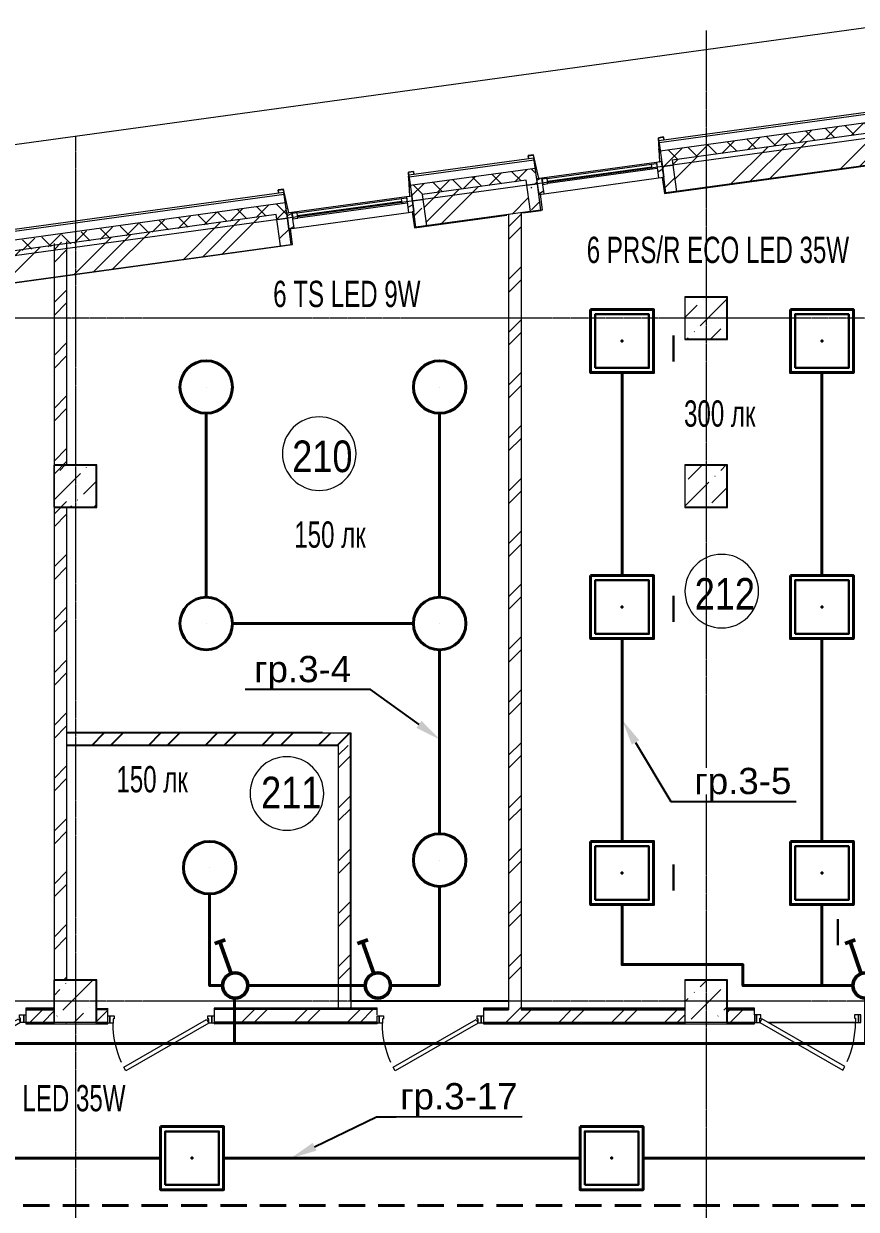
# Model space of a CAD drawing. Header units: metres. Extents: x 19799 to 227756, y -64119 to 286334.
# Drawn here: x 59572 to 67490, y -49264 to -37986 of the extents above; entities that cross this region are included whole.
import ezdxf
from ezdxf import colors
from ezdxf.entities.mleader import LeaderData, LeaderLine
from ezdxf.math import Vec2, Vec3

# ---------------------------------------------------------------- set-up
doc = ezdxf.new("R2010")
doc.units = ezdxf.units.M
for name, pattern in [('ADSK_Линия сетки', [21, 12, -3, 3, -3]), ('DASHED', [0.75, 0.5, -0.25]), ('HIDDEN2', [0.1875, 0.125, -0.0625])]:
    doc.linetypes.add(name, pattern=pattern)
for name, color, linetype, lineweight in [('A-AREA-IDEN', 7, 'Continuous', 9), ('A-DETL-MBND', 7, 'Continuous', 5), ('A-DOOR', 7, 'Continuous', 5), ('A-DOOR-FRAM', 7, 'Continuous', 13), ('A-FLOR', 7, 'Continuous', 5), ('A-GLAZ', 7, 'Continuous', 5), ('A-GLAZ-CWMG', 7, 'Continuous', 5), ('A-WALL', 7, 'Continuous', 5), ('A-WALL-PATT', 7, 'Continuous', 18), ('I-WALL', 7, 'Continuous', 5), ('nadpisi', 84, 'Continuous', 13), ('S-COLS', 7, 'Continuous', 5), ('S-GRID', 7, 'Continuous', 9), ('ав осв', 1, 'HIDDEN2', 40), ('раб осв', 7, 'Continuous', 40), ('ЭЛ', 250, 'Continuous', 50), ('ЭЛ.освещ.', 150, 'Continuous', 50), ('ЭЛ.сети', 5, 'Continuous', 100)]:
    doc.layers.add(name, color=color, linetype=linetype, lineweight=lineweight)
doc.styles.add('Arial', font='ARIALN.TTF', dxfattribs={"width": 0.8, "height": 2.5})
doc.styles.add('GOST Common_I_1', font='ARIALN.TTF', dxfattribs={"height": 300})
doc.styles.add('ISOPEUR', font='ARIALN.TTF')
pattern_1 = [(45, (0, 0), (84.19025, 308.69666), [396.875, -79.375, 3.353, -76.022])]
pattern_2 = [(45, (0, 0), (-251.4472, 251.4472), []), (45, (0, 381), (-251.4472, 251.4472), [])]
pattern_3 = [(0, (0, 0), (812.8, 203.2), [33.528, -576.072, 33.528, -576.072, -3251.2]), (0, (0, 0), (812.8, 203.2), [-1219.2, 33.528, -1185.672, 33.528, -576.072, -1422.4]), (0, (0, 0), (812.8, 203.2), [-3048, 33.528, -372.872, 33.528, -982.472]), (120, (304.8, 101.6), (-582.37636, 602.30545), [33.528, -576.072, 33.528, -576.072, -3251.2]), (120, (304.8, 101.6), (-582.37636, 602.30545), [-1219.2, 33.528, -1185.672, 33.528, -576.072, -1422.4]), (120, (304.8, 101.6), (-582.37636, 602.30545), [-3048, 33.528, -372.872, 33.528, -982.472]), (240, (406.4, 508), (-230.42364, -805.50545), [33.528, -576.072, 33.528, -576.072, -3251.2]), (240, (406.4, 508), (-230.42364, -805.50545), [-1219.2, 33.528, -1185.672, 33.528, -576.072, -1422.4]), (240, (406.4, 508), (-230.42364, -805.50545), [-3048, 33.528, -372.872, 33.528, -982.472])]
pattern_4 = [(45, (0, 0), (-106.06602, 106.06602), []), (135, (0, 0), (-106.06602, -106.06602), [])]
pattern_5 = [(45, (0, 0), (38.89087, 251.0229), [300, -50, 10, -50])]

# ---------------------------------------------------------------- blocks, each defined once
blk = doc.blocks.new('КДП АПК - КР_rvt-1-2 этаж')
at = {"layer": 'S-COLS', "lineweight": 5}
h = blk.add_hatch(dxfattribs=at)
h.set_pattern_fill('FP_137', color=256, style=0, pattern_type=2)
h.set_pattern_definition(pattern_1)
h.paths.add_polyline_path([(66018, -40346), (66263, -40346), (66263, -39946), (65863, -39946), (65863, -40346)], flags=0)
h = blk.add_hatch(dxfattribs=at)
h.set_pattern_fill('FP_137', color=256, style=0, pattern_type=2)
h.set_pattern_definition(pattern_1)
h.paths.add_polyline_path([(59863, -41946), (60263, -41946), (60263, -41546), (59863, -41546)], flags=0)
h = blk.add_hatch(dxfattribs=at)
h.set_pattern_fill('FP_137', color=256, style=0, pattern_type=2)
h.set_pattern_definition(pattern_1)
h.paths.add_polyline_path([(66018, -41946), (66263, -41946), (66263, -41546), (65863, -41546), (65863, -41946)], flags=0)
h = blk.add_hatch(dxfattribs=at)
h.set_pattern_fill('FP_137', color=256, style=0, pattern_type=2)
h.set_pattern_definition(pattern_1)
h.paths.add_polyline_path([(59863, -46846), (60263, -46846), (60263, -46446), (59863, -46446)], flags=0)
h = blk.add_hatch(dxfattribs=at)
h.set_pattern_fill('FP_137', color=256, style=0, pattern_type=2)
h.set_pattern_definition(pattern_1)
h.paths.add_polyline_path([(66018, -46846), (66263, -46846), (66263, -46446), (65863, -46446), (65863, -46846)], flags=0)
at = {"layer": 'A-FLOR', "lineweight": 5}
blk.add_line((67912, -38396), (56645, -39946), dxfattribs=at)
at = {"layer": 'S-COLS', "lineweight": 5}
for p, q in [((66263, -39946), (65863, -39946)), ((65863, -39946), (65863, -40346)), ((66263, -40346), (66263, -39946)), ((65863, -40346), (66263, -40346)), ((60263, -41546), (59863, -41546)), ((59863, -41546), (59863, -41946)), ((60263, -41946), (60263, -41546)), ((66263, -41546), (65863, -41546)), ((65863, -41546), (65863, -41946)), ((66263, -41946), (66263, -41546)), ((59863, -41946), (60263, -41946)), ((65863, -41946), (66263, -41946)), ((60263, -46446), (59863, -46446)), ((59863, -46446), (59863, -46846)), ((60263, -46846), (60263, -46446)), ((66263, -46446), (65863, -46446)), ((65863, -46446), (65863, -46846)), ((66263, -46846), (66263, -46446)), ((59863, -46846), (60263, -46846)), ((65863, -46846), (66263, -46846))]:
    blk.add_line(p, q, dxfattribs=at)
blk = doc.blocks.new('AC_Дверь_Однопольная_ДеревяннаяВнутренняя_ГОСТ6629-88 - ДГ 21-10Л-1292866-2 этаж')
at = {"layer": 'A-DOOR', "lineweight": 13}
for p, q in [((-333, 515), (-353, 480)), ((-353, 480), (435, 25)), ((455, 60), (-333, 515)), ((435, 25), (455, 60))]:
    blk.add_line(p, q, dxfattribs=at)
at = {"layer": 'A-DOOR', "lineweight": 18}
for p, q in [((-485, 60), (-505, 60)), ((-505, 60), (-505, -10)), ((-485, -10), (-485, 60)), ((505, 60), (485, 60)), ((485, 60), (485, -10)), ((505, -10), (505, 60)), ((-505, -10), (-485, -10)), ((485, -10), (505, -10))]:
    blk.add_line(p, q, dxfattribs=at)
at = {"layer": 'A-DOOR'}
blk.add_arc((455, 60), 910, 155.7365, 180, dxfattribs=at)
at = {"layer": 'A-DOOR-FRAM'}
for p, q in [((-455, 60), (-485, 60)), ((-485, 60), (-485, -10)), ((-455, 20), (-455, 60)), ((-445, 20), (-455, 20)), ((-445, -10), (-445, 20)), ((455, 20), (445, 20)), ((445, 20), (445, -10)), ((485, 60), (455, 60)), ((455, 60), (455, 20)), ((485, -10), (485, 60)), ((-485, -10), (-445, -10)), ((445, -10), (485, -10))]:
    blk.add_line(p, q, dxfattribs=at)
blk = doc.blocks.new('Прямоугольный импост - 50 x 150мм-V125-2 этаж')
at = {"layer": 'A-GLAZ-CWMG'}
h = blk.add_hatch(dxfattribs=at)
h.set_pattern_fill('FP_144', color=256, style=0, pattern_type=2)
h.set_pattern_definition([(202.167, (56070.82, -47906.98), (45.2769, -111.13057), [])])
h.paths.add_polyline_path([(0, 120), (-50, 120), (-50, -30), (0, -30)], flags=0)
at = {"layer": 'A-GLAZ-CWMG', "lineweight": 18}
for p, q in [((0, 120), (-50, 120)), ((-50, 120), (-50, -30)), ((0, -30), (0, 120)), ((-50, -30), (0, -30))]:
    blk.add_line(p, q, dxfattribs=at)
blk = doc.blocks.new('M_Тент витража777 - M_Тент витража одинарное справо-2670386-2 этаж')
at = {"layer": 'A-GLAZ', "lineweight": 13}
for p, q in [((-500, 20), (-550, 20)), ((-550, 20), (-550, -30)), ((-550, -30), (-550, 20)), ((-500, -30), (-500, 20)), ((500, -30), (500, 20)), ((500, 20), (550, 20)), ((550, 20), (550, -30)), ((550, 20), (550, -30)), ((-550, -30), (-500, -30)), ((-500, -4.6), (500, -4.6)), ((550, -30), (500, -30))]:
    blk.add_line(p, q, dxfattribs=at)
at = {"layer": 'A-GLAZ'}
for p, q in [((-500, 20), (500, 20)), ((500, -30), (-500, -30))]:
    blk.add_line(p, q, dxfattribs=at)
blk = doc.blocks.new('Прямоугольный импост - 50 x 150мм-V126-2 этаж')
at = {"layer": 'A-GLAZ-CWMG'}
h = blk.add_hatch(dxfattribs=at)
h.set_pattern_fill('FP_145', color=256, style=0, pattern_type=2)
h.set_pattern_definition([(337.833, (-57270.82, -47906.98), (45.2769, 111.13057), [])])
h.paths.add_polyline_path([(-50, 120), (0, 120), (0, -30), (-50, -30)], flags=0)
at = {"layer": 'A-GLAZ-CWMG', "lineweight": 18}
for p, q in [((-50, -30), (-50, 120)), ((-50, 120), (0, 120)), ((0, 120), (0, -30)), ((0, -30), (-50, -30))]:
    blk.add_line(p, q, dxfattribs=at)
blk = doc.blocks.new('Прямоугольный импост - 50 x 150мм-2670379-2 этаж')
at = {"layer": 'A-DETL-MBND'}
for p, q in [((63212, -39632), (62122, -39782)), ((62143, -39930), (63232, -39780))]:
    blk.add_line(p, q, dxfattribs=at)
blk = doc.blocks.new('Прямоугольный импост - 50 x 150мм-V127-2 этаж')
at = {"layer": 'A-GLAZ-CWMG'}
h = blk.add_hatch(dxfattribs=at)
h.set_pattern_fill('FP_146', color=256, style=0, pattern_type=2)
h.set_pattern_definition([(202.167, (58470.82, -47906.98), (45.2769, -111.13057), [])])
h.paths.add_polyline_path([(0, 120), (-50, 120), (-50, -30), (0, -30)], flags=0)
at = {"layer": 'A-GLAZ-CWMG', "lineweight": 18}
for p, q in [((0, 120), (-50, 120)), ((-50, 120), (-50, -30)), ((0, -30), (0, 120)), ((-50, -30), (0, -30))]:
    blk.add_line(p, q, dxfattribs=at)
blk = doc.blocks.new('Прямоугольный импост - 50 x 150мм-V128-2 этаж')
at = {"layer": 'A-GLAZ-CWMG'}
h = blk.add_hatch(dxfattribs=at)
h.set_pattern_fill('FP_147', color=256, style=0, pattern_type=2)
h.set_pattern_definition([(337.833, (-59670.82, -47906.98), (45.2769, 111.13057), [])])
h.paths.add_polyline_path([(-50, 120), (0, 120), (0, -30), (-50, -30), (-50, 3)], flags=0)
at = {"layer": 'A-GLAZ-CWMG', "lineweight": 18}
for p, q in [((-50, -30), (-50, 120)), ((-50, 120), (0, 120)), ((0, 120), (0, -30)), ((0, -30), (-50, -30))]:
    blk.add_line(p, q, dxfattribs=at)
blk = doc.blocks.new('AC_Дверь_Однопольная_ДеревяннаяВнутренняя_ГОСТ6629-88 - ДГ 21-10-1263266-2 этаж')
at = {"layer": 'A-DOOR', "lineweight": 13}
for p, q in [((-455, 60), (333, 515)), ((353, 480), (-435, 25)), ((333, 515), (353, 480)), ((-435, 25), (-455, 60))]:
    blk.add_line(p, q, dxfattribs=at)
at = {"layer": 'A-DOOR', "lineweight": 18}
for p, q in [((-505, 60), (-485, 60)), ((-505, -10), (-505, 60)), ((-485, 60), (-485, -10)), ((485, 60), (505, 60)), ((485, -10), (485, 60)), ((505, 60), (505, -10)), ((-485, -10), (-505, -10)), ((505, -10), (485, -10))]:
    blk.add_line(p, q, dxfattribs=at)
at = {"layer": 'A-DOOR'}
blk.add_arc((-455, 60), 910, 0, 24.2635, dxfattribs=at)
at = {"layer": 'A-DOOR-FRAM'}
for p, q in [((-485, 60), (-455, 60)), ((-485, -10), (-485, 60)), ((-455, 60), (-455, 20)), ((-455, 20), (-445, 20)), ((-445, 20), (-445, -10)), ((445, 20), (455, 20)), ((445, -10), (445, 20)), ((455, 60), (485, 60)), ((455, 20), (455, 60)), ((485, 60), (485, -10)), ((-445, -10), (-485, -10)), ((485, -10), (445, -10))]:
    blk.add_line(p, q, dxfattribs=at)
blk = doc.blocks.new('выкл. 2 клав. скрыт.')
at = {"layer": 'ЭЛ.освещ.', "color": 0, "ltscale": 100}
for p, q in [((2902039, 2044042), (2902344, 2044148)), ((2902361, 2044099), (2902327, 2044197)), ((2902039, 2043963), (2902344, 2043857)), ((2902361, 2043907), (2902327, 2043809))]:
    blk.add_line(p, q, dxfattribs=at)
blk.add_circle((2901926, 2044002), 120, dxfattribs=at)
blk = doc.blocks.new('ARS.R UNI LED')
at = {"color": 5, "lineweight": 30, "ltscale": 100}
blk.add_lwpolyline([(2913223, 2072749), (2913733, 2072749), (2913733, 2073259), (2913223, 2073259)], close=True, dxfattribs=at)
at = {"color": 0, "lineweight": 40, "ltscale": 100}
blk.add_point((2913478, 2073004), dxfattribs=at)
at = {"layer": 'ЭЛ', "color": 5, "lineweight": 40, "ltscale": 10}
blk.add_lwpolyline([(2913178, 2073304), (2913778, 2073304), (2913778, 2072704), (2913178, 2072704)], close=True, dxfattribs=at)
blk = doc.blocks.new('ПСС_Марка_помещения - Имя_2_5мм-224473-2 этаж')
at = {"layer": 'A-AREA-IDEN'}
for start, end in [(360, 180), (180, 360)]:
    blk.add_arc((-0.07, 0.04), 3.5, start, end, dxfattribs=at)
blk = doc.blocks.new('TS LED без датчика')
at = {"layer": 'раб осв', "color": 0, "lineweight": 40, "ltscale": 100}
blk.add_line((-535184, 16419), (-535184, 16419), dxfattribs=at)
at = {"layer": 'раб осв', "color": 5, "lineweight": 40, "ltscale": 100}
blk.add_circle((-535184, 16419), 250, dxfattribs=at)
blk = doc.blocks.new('выкл. 1 клав. скрыт')
at = {"layer": 'ЭЛ.освещ.', "color": 0, "ltscale": 100}
for p, q in [((2902123, 2044849), (2902427, 2044743)), ((2902444, 2044793), (2902411, 2044695))]:
    blk.add_line(p, q, dxfattribs=at)
blk.add_circle((2902010, 2044888), 120, dxfattribs=at)

msp = doc.modelspace()

# ---------------------------------------------------------------- hatches: boundary and pattern name
h = msp.add_hatch()
h.set_pattern_fill('ANSI32', color=256, scale=40)
h.paths.add_polyline_path([(62682.6532, -44730.6443), (60062.6532, -44730.6443), (60062.6532, -44850.6443), (62494.6532, -44850.6443), (62682.6532, -44850.6443)])
h.paths.add_polyline_path([(60062.6532, -44730.6443), (59979.6532, -44730.6443), (59979.6532, -44850.6443), (60062.6532, -44850.6443)])
at = {"layer": 'A-WALL-PATT', "lineweight": 5, "true_color": 0x787878}
h = msp.add_hatch(dxfattribs=at)
h.set_pattern_fill('FP_92', color=8, style=0, pattern_type=2)
h.set_pattern_definition(pattern_4)
h.paths.add_polyline_path([(56641.9245, -40535.6443), (57327.418, -40439.1045), (57313.7893, -40340.0376), (56641.9245, -40435.6443)])
h.paths.add_polyline_path([(58507.286, -40292.3221), (62072.674, -39788.53), (62059.0453, -39689.463), (58493.6572, -40193.2552)])
h.paths.add_polyline_path([(63261.4772, -39624.985), (64450.2804, -39461.44), (64436.6517, -39362.373), (63247.8485, -39525.918)])
h.paths.add_polyline_path([(65639.0836, -39297.895), (67908.8235, -38985.6443), (67901.9772, -38885.6443), (65625.4549, -39198.8281)])
at = {"layer": 'A-WALL-PATT', "lineweight": 5}
h = msp.add_hatch(dxfattribs=at)
h.set_pattern_fill('FP_2', color=256, style=0, pattern_type=2)
h.set_pattern_definition([(45, (0, 0), (-449.013, 449.013), []), (45, (158.75, 0), (0, 898.0256), []), (45, (-158.75, 0), (0, 898.0256), [])])
h.paths.add_polyline_path([(56662.4635, -40835.6443), (57254.9929, -40766.1593), (57214.1066, -40468.9585), (56641.9245, -40535.6443), (56654.3602, -40717.2848)])
h.paths.add_polyline_path([(58639.0696, -40569.3028), (62014.4934, -40099.3595), (61973.6071, -39802.1587), (58616.97, -40263.2564), (58604.9977, -40321.6355)])
h.paths.add_polyline_path([(63401.4304, -39908.557), (64392.0997, -39772.2695), (64351.2135, -39475.0687), (63360.5442, -39611.3562), (63367.3585, -39660.8897)])
h.paths.add_polyline_path([(65779.0368, -39581.467), (67929.3624, -39285.6443), (67908.8235, -38985.6443), (65738.1506, -39284.2662), (65745.4611, -39337.4061)])
h = msp.add_hatch(dxfattribs=at)
h.set_pattern_fill('FP_139', color=256, style=0, pattern_type=2)
h.set_pattern_definition(pattern_5)
h.paths.add_polyline_path([(65619.2702, -39300.6207), (65620.2646, -39300.4839), (65608.782, -39070.9068), (65656.4166, -39064.3536), (65657.271, -39063.2267), (65607.7375, -39070.041)], flags=0)
at = {"layer": 'A-WALL-PATT', "lineweight": 5, "true_color": 0x787878}
h = msp.add_hatch(dxfattribs=at)
h.set_pattern_fill('FP_92', color=8, style=0, pattern_type=2)
h.set_pattern_definition(pattern_4)
h.paths.add_polyline_path([(65645.898, -39347.4285), (65744.9649, -39333.7997), (65738.1506, -39284.2662), (65639.0836, -39297.895), (65644.5192, -39337.4061)], flags=0)
at = {"layer": 'A-WALL-PATT', "lineweight": 5}
h = msp.add_hatch(dxfattribs=at)
h.set_pattern_fill('FP_139', color=256, style=0, pattern_type=2)
h.set_pattern_definition(pattern_5)
h.paths.add_polyline_path([(65679.9699, -39595.0958), (65779.0368, -39581.467), (65744.9649, -39333.7997), (65645.898, -39347.4285), (65659.5267, -39446.4954)], flags=0)
h = msp.add_hatch(dxfattribs=at)
h.set_pattern_fill('FP_139', color=256, style=0, pattern_type=2)
h.set_pattern_definition(pattern_5)
h.paths.add_polyline_path([(63241.6638, -39627.7107), (63242.6583, -39627.5739), (63231.1757, -39397.9968), (63278.8102, -39391.4436), (63279.6646, -39390.3167), (63230.1311, -39397.131)], flags=0)
at = {"layer": 'A-WALL-PATT', "lineweight": 5, "true_color": 0x787878}
h = msp.add_hatch(dxfattribs=at)
h.set_pattern_fill('FP_92', color=8, style=0, pattern_type=2)
h.set_pattern_definition(pattern_4)
h.paths.add_polyline_path([(64358.0279, -39524.6022), (64457.0948, -39510.9734), (64450.2804, -39461.44), (64351.2135, -39475.0687)], flags=0)
at = {"layer": 'A-WALL-PATT', "lineweight": 5}
h = msp.add_hatch(dxfattribs=at)
h.set_pattern_fill('FP_139', color=256, style=0, pattern_type=2)
h.set_pattern_definition(pattern_5)
h.paths.add_polyline_path([(62091.493, -39785.941), (62092.4874, -39785.8042), (62041.3279, -39560.676), (61991.7944, -39567.4904), (61992.9214, -39568.3448), (62040.5559, -39561.7916)], flags=0)
h = msp.add_hatch(dxfattribs=at)
h.set_pattern_fill('FP_139', color=256, style=0, pattern_type=2)
h.set_pattern_definition(pattern_5)
h.paths.add_polyline_path([(64392.0997, -39772.2695), (64491.1667, -39758.6408), (64457.0948, -39510.9734), (64358.0279, -39524.6022)], flags=0)
h = msp.add_hatch(dxfattribs=at)
h.set_pattern_fill('FP_139', color=256, style=0, pattern_type=2)
h.set_pattern_definition(pattern_5)
h.paths.add_polyline_path([(63302.3635, -39922.1858), (63401.4304, -39908.557), (63367.3585, -39660.8897), (63268.2916, -39674.5184), (63281.9204, -39773.5854)], flags=0)
at = {"layer": 'A-WALL-PATT', "lineweight": 5, "true_color": 0x787878}
h = msp.add_hatch(dxfattribs=at)
h.set_pattern_fill('FP_92', color=8, style=0, pattern_type=2)
h.set_pattern_definition(pattern_4)
h.paths.add_polyline_path([(61980.4215, -39851.6922), (62079.4884, -39838.0634), (62072.674, -39788.53), (61973.6071, -39802.1587)], flags=0)
at = {"layer": 'A-WALL-PATT', "lineweight": 5}
h = msp.add_hatch(dxfattribs=at)
h.set_pattern_fill('FP_40', color=256, style=0, pattern_type=2)
h.set_pattern_definition(pattern_3)
h.paths.add_polyline_path([(63302.7723, -39925.1578), (64167.6532, -39806.1752), (64167.6532, -39803.1469), (63302.3635, -39922.1858)], flags=0)
h = msp.add_hatch(dxfattribs=at)
h.set_pattern_fill('FP_1', color=256, style=0, pattern_type=2)
h.set_pattern_definition(pattern_2)
h.paths.add_polyline_path([(64182.6532, -47365.6443), (64302.6532, -47365.6443), (64302.6532, -39784.5748), (64182.6532, -39801.0833), (64182.6532, -46236.7998)], flags=0)
h = msp.add_hatch(dxfattribs=at)
h.set_pattern_fill('FP_40', color=256, style=0, pattern_type=2)
h.set_pattern_definition(pattern_3)
h.paths.add_polyline_path([(64317.6532, -39785.5395), (64491.5755, -39761.6128), (64491.1667, -39758.6408), (64317.6532, -39782.5112)], flags=0)
h = msp.add_hatch(dxfattribs=at)
h.set_pattern_fill('FP_139', color=256, style=0, pattern_type=2)
h.set_pattern_definition(pattern_5)
h.paths.add_polyline_path([(62014.4934, -40099.3595), (62113.5603, -40085.7308), (62079.4884, -39838.0634), (61980.4215, -39851.6922)], flags=0)
h = msp.add_hatch(dxfattribs=at)
h.set_pattern_fill('FP_1', color=256, style=0, pattern_type=2)
h.set_pattern_definition([(45, (-4323, 283), (-251.4472, 251.4472), []), (45, (-4323, 664), (-251.4472, 251.4472), [])])
h.paths.add_polyline_path([(59979.6532, -40058.5579), (59859.6532, -40075.0725), (59859.6532, -47082.6443), (59979.6532, -47082.6443)])
h = msp.add_hatch(dxfattribs=at)
h.set_pattern_fill('FP_40', color=256, style=0, pattern_type=2)
h.set_pattern_definition(pattern_3)
h.paths.add_polyline_path([(56662.6689, -40838.6443), (59736.3628, -40415.7928), (59735.9539, -40412.8208), (56662.4635, -40835.6443)], flags=0)
h = msp.add_hatch(dxfattribs=at)
h.set_pattern_fill('FP_40', color=256, style=0, pattern_type=2)
h.set_pattern_definition(pattern_3)
h.paths.add_polyline_path([(65862.6532, -40988.6443), (65862.6532, -40585.6443), (65859.6532, -40585.6443), (65859.6532, -40988.6443)], flags=0)
h = msp.add_hatch(dxfattribs=at)
h.set_pattern_fill('FP_40', color=256, style=0, pattern_type=2)
h.set_pattern_definition(pattern_3)
h.paths.add_polyline_path([(60265.6532, -42585.6443), (60265.6532, -42182.6443), (60262.6532, -42182.6443), (60262.6532, -42585.6443)], flags=0)
h = msp.add_hatch(dxfattribs=at)
h.set_pattern_fill('FP_40', color=256, style=0, pattern_type=2)
h.set_pattern_definition(pattern_3)
h.paths.add_polyline_path([(65862.6532, -42588.6443), (65862.6532, -42185.6443), (65859.6532, -42185.6443), (65859.6532, -42588.6443)], flags=0)
h = msp.add_hatch(dxfattribs=at)
h.set_pattern_fill('FP_1', color=256, style=0, pattern_type=2)
h.set_pattern_definition([(45, (-1620, -1e-11), (-251.4472, 251.4472), []), (45, (-1620, 381), (-251.4472, 251.4472), [])])
h.paths.add_polyline_path([(62562.6532, -47365.6443), (62682.6532, -47365.6443), (62682.6532, -44850.6443), (62562.6532, -44850.6443), (62562.6532, -46236.7998)])
h = msp.add_hatch(dxfattribs=at)
h.set_pattern_fill('FP_40', color=256, style=0, pattern_type=2)
h.set_pattern_definition(pattern_3)
h.paths.add_polyline_path([(65859.6532, -47353.6443), (65862.6532, -47353.6443), (65862.6532, -47085.6443), (65859.6532, -47085.6443), (65859.6532, -47350.6443)], flags=0)
h = msp.add_hatch(dxfattribs=at)
h.set_pattern_fill('FP_40', color=256, style=0, pattern_type=2)
h.set_pattern_definition(pattern_3)
h.paths.add_polyline_path([(66265.6532, -47350.6443), (66265.6532, -47082.6443), (66262.6532, -47082.6443), (66262.6532, -47350.6443)], flags=0)
h = msp.add_hatch(dxfattribs=at)
h.set_pattern_fill('FP_1', color=256, style=0, pattern_type=2)
h.set_pattern_definition(pattern_2)
h.paths.add_polyline_path([(54598.8424, -47485.6443), (54598.8424, -47365.6443), (54262.6532, -47365.6443), (54262.6532, -47485.6443), (54690.819, -47485.6443)])
h.paths.add_polyline_path([(59591.712, -47365.6443), (59591.712, -47485.6443), (59862.6532, -47485.6443), (59862.6532, -47365.6443)])
h.paths.add_polyline_path([(57972.5734, -47365.6443), (57972.5734, -47485.6443), (58581.712, -47485.6443), (58581.712, -47365.6443)])
h.paths.add_polyline_path([(57162.5734, -47485.6443), (57162.5734, -47365.6443), (55615.5115, -47365.6443), (55615.5115, -47485.6443)])
h = msp.add_hatch(dxfattribs=at)
h.set_pattern_fill('FP_40', color=256, style=0, pattern_type=2)
h.set_pattern_definition(pattern_3)
h.paths.add_polyline_path([(64170.6532, -47365.6443), (64170.6532, -47353.6443), (63402.6532, -47353.6443), (63402.6532, -47365.6443), (64167.6532, -47365.6443)], flags=0)
h.paths.add_polyline_path([(61381.415, -47353.6443), (61381.4151, -47365.6443), (62392.6532, -47365.6443), (62392.6532, -47353.6443)])
h.paths.add_polyline_path([(60371.4164, -47365.6443), (60371.4164, -47353.6443), (60262.6532, -47353.6443), (60262.6532, -47365.6443)])
h = msp.add_hatch(dxfattribs=at)
h.set_pattern_fill('FP_1', color=256, style=0, pattern_type=2)
h.set_pattern_definition(pattern_2)
h.paths.add_polyline_path([(65862.6532, -47485.6443), (65862.6532, -47365.6443), (63943.4954, -47365.6443), (63943.4954, -47485.6443), (64987.8839, -47485.6443)])
h.paths.add_polyline_path([(61381.4151, -47365.6443), (61381.4162, -47485.6443), (62933.4954, -47485.6443), (62933.4954, -47365.6443)])
h.paths.add_polyline_path([(60371.4164, -47485.6443), (60371.4164, -47365.6443), (60262.6532, -47365.6443), (60262.6532, -47485.6443)])
h = msp.add_hatch(dxfattribs=at)
h.set_pattern_fill('FP_1', color=256, style=0, pattern_type=2)
h.set_pattern_definition(pattern_2)
h.paths.add_polyline_path([(66262.6532, -47485.6443), (66522.6532, -47485.6443), (66522.6532, -47365.6443), (66262.6532, -47365.6443), (66262.6532, -47415.6443)], flags=0)
h.paths.add_polyline_path([(71862.6532, -47485.6443), (71862.6532, -47365.6443), (71472.6532, -47365.6443), (71472.6532, -47485.6443), (71680.9761, -47485.6443)], flags=0)
h.paths.add_polyline_path([(67532.6532, -47485.6443), (70462.6532, -47485.6443), (70462.6532, -47365.6443), (67532.6532, -47365.6443), (67532.6532, -47415.6443)], flags=0)
h = msp.add_hatch(dxfattribs=at)
h.set_pattern_fill('FP_40', color=256, style=0, pattern_type=2)
h.set_pattern_definition(pattern_3)
h.paths.add_polyline_path([(59862.6594, -47500.6443), (59862.6594, -47497.6443), (55792.6532, -47497.6443), (55792.6532, -47500.6443), (59839.3514, -47500.6443)], flags=0)
h.paths.add_polyline_path([(54262.6594, -47500.6443), (54782.6532, -47500.6443), (54782.6532, -47497.6443), (54262.6594, -47497.6443)], flags=0)
h = msp.add_hatch(dxfattribs=at)
h.set_pattern_fill('FP_40', color=256, style=0, pattern_type=2)
h.set_pattern_definition(pattern_3)
h.paths.add_polyline_path([(60262.6594, -47500.6443), (60262.6594, -47485.6443), (59862.6594, -47485.6443), (59862.6594, -47500.6443)], flags=0)
h = msp.add_hatch(dxfattribs=at)
h.set_pattern_fill('FP_40', color=256, style=0, pattern_type=2)
h.set_pattern_definition(pattern_3)
h.paths.add_polyline_path([(62392.6532, -47497.6443), (62392.6532, -47485.6443), (60262.6594, -47485.6443), (60262.6594, -47497.6443), (61898.7644, -47497.6443)], flags=0)
h.paths.add_polyline_path([(65862.6594, -47497.6443), (65862.6594, -47485.6443), (63402.6532, -47485.6443), (63402.6532, -47497.6443), (64987.8839, -47497.6443)], flags=0)
h = msp.add_hatch(dxfattribs=at)
h.set_pattern_fill('FP_40', color=256, style=0, pattern_type=2)
h.set_pattern_definition(pattern_3)
h.paths.add_polyline_path([(71862.6532, -47497.6443), (71862.6532, -47485.6443), (71472.6532, -47485.6443), (71472.6532, -47497.6443), (71680.9761, -47497.6443)], flags=0)
h.paths.add_polyline_path([(66522.6532, -47497.6443), (66522.6532, -47485.6443), (66262.6594, -47485.6443), (66262.6594, -47497.6443)], flags=0)
h.paths.add_polyline_path([(67532.6532, -47497.6443), (70462.6532, -47497.6443), (70462.6532, -47485.6443), (67532.6532, -47485.6443)], flags=0)
h = msp.add_hatch(dxfattribs=at)
h.set_pattern_fill('FP_40', color=256, style=0, pattern_type=2)
h.set_pattern_definition(pattern_3)
h.paths.add_polyline_path([(71472.6532, -47500.6443), (71862.6532, -47500.6443), (71862.6532, -47497.6443), (71472.6532, -47497.6443)], flags=0)
h.paths.add_polyline_path([(67532.6532, -47500.6443), (70462.6532, -47500.6443), (70462.6532, -47497.6443), (67532.6532, -47497.6443)], flags=0)
h.paths.add_polyline_path([(66522.6532, -47500.6443), (66522.6532, -47497.6443), (66262.6594, -47497.6443), (66262.6594, -47500.6443)], flags=0)

# ---------------------------------------------------------------- linework, layer by layer
for p, q in [((62414.6532, -44730.6443), (59979.6532, -44730.6443)), ((62682.6532, -47285.6443), (62682.6532, -44730.6443)), ((62562.6532, -44850.6443), (59979.6532, -44850.6443)), ((64182.6532, -47285.6443), (62682.6532, -47285.6443))]:
    msp.add_line(p, q)
at = {"layer": 'A-DETL-MBND'}
msp.add_line((56573.2917, -39535.6677), (67840.3603, -37985.6443), dxfattribs=at)
at = {"layer": 'A-FLOR', "lineweight": 18}
for p, q in [((66652.6532, -47485.6443), (67482.6532, -47485.6443)), ((67482.6532, -47485.6443), (66652.6532, -47485.6443))]:
    msp.add_line(p, q, dxfattribs=at)
at = {"layer": 'A-WALL'}
for p, q in [((67896.5001, -38805.6443), (65614.5519, -39119.5745)), ((67901.9772, -38885.6443), (65625.4549, -39198.8281)), ((67908.8235, -38985.6443), (65738.1506, -39284.2662)), ((64425.7487, -39283.1195), (63236.9455, -39446.6645)), ((65744.9649, -39333.7997), (65645.898, -39347.4285)), ((67929.3624, -39285.6443), (65679.9699, -39595.0958)), ((65738.1506, -39284.2662), (65779.0368, -39581.467)), ((64436.6517, -39362.373), (63247.8485, -39525.918)), ((65679.9699, -39595.0958), (65659.5267, -39446.4954)), ((64351.2135, -39475.0687), (63360.5442, -39611.3562)), ((64392.0997, -39772.2695), (64351.2135, -39475.0687)), ((64457.0948, -39510.9734), (64358.0279, -39524.6022)), ((62048.1423, -39610.2095), (58476.8341, -40101.7016)), ((62059.0453, -39689.463), (58487.7371, -40180.9552)), ((63367.3585, -39660.8897), (63268.2916, -39674.5184)), ((63360.5442, -39611.3562), (63401.4304, -39908.557)), ((64491.1667, -39758.6408), (64470.7236, -39610.0404)), ((61973.6071, -39802.1587), (58600.4328, -40266.3934)), ((62014.4934, -40099.3595), (61973.6071, -39802.1587)), ((63302.3635, -39922.1858), (63281.9204, -39773.5854)), ((64317.6532, -39782.5112), (63302.3635, -39922.1858)), ((64182.6532, -39801.0833), (64182.6532, -47365.6443)), ((64302.6532, -39784.5748), (64302.6532, -47365.6443)), ((64491.1667, -39758.6408), (64317.6532, -39782.5112)), ((62079.4884, -39838.0634), (61980.4215, -39851.6922)), ((62093.1172, -39937.1304), (62113.5603, -40085.7308)), ((58542.2521, -40577.2229), (62113.5603, -40085.7308)), ((59859.6532, -40075.0725), (59859.6532, -47082.6443)), ((59979.6532, -40058.5579), (59979.6532, -42185.6443)), ((59979.6532, -42582.6443), (59979.6532, -47082.6443)), ((59979.6532, -44730.6443), (62682.6532, -44730.6443)), ((62682.6532, -44730.6443), (62682.6532, -47365.6443)), ((59979.6532, -44850.6443), (62494.6532, -44850.6443)), ((62562.6532, -44850.6443), (62562.6532, -47365.6443)), ((59591.712, -47353.6443), (59862.6532, -47353.6443)), ((59591.712, -47365.6443), (59862.6532, -47365.6443)), ((60262.6532, -47353.6443), (60371.4164, -47353.5221)), ((60371.4164, -47365.5221), (60262.6532, -47365.6443)), ((61381.415, -47352.3877), (62933.4954, -47350.6443)), ((62933.4954, -47362.6443), (61381.4151, -47364.3877)), ((63943.4954, -47353.6443), (64182.6532, -47353.6443)), ((63943.4954, -47365.6443), (64182.6532, -47365.6443)), ((64302.6532, -47353.6443), (65862.6532, -47353.6443)), ((64302.6532, -47365.6443), (65862.6532, -47365.6443)), ((66262.6532, -47353.6443), (66522.6532, -47353.6443)), ((66522.6532, -47365.6443), (66262.6532, -47365.6443)), ((66262.6532, -47365.6443), (66522.6532, -47365.6443)), ((59862.6594, -47485.6443), (59591.712, -47485.6443)), ((59862.6594, -47497.6443), (59591.712, -47497.6443)), ((60371.4164, -47485.5221), (60262.6594, -47485.6443)), ((60371.4164, -47497.5221), (60262.6594, -47497.6443)), ((62933.4954, -47482.6443), (61381.4162, -47484.3877)), ((62933.4954, -47494.6443), (61381.4163, -47496.3877)), ((65862.6594, -47485.6443), (63943.4954, -47485.6443)), ((65862.6594, -47497.6443), (63943.4954, -47497.6443)), ((66522.6532, -47485.6443), (66262.6594, -47485.6443)), ((66522.6532, -47497.6443), (66262.6594, -47497.6443))]:
    msp.add_line(p, q, dxfattribs=at)
at = {"layer": 'A-WALL', "lineweight": 18}
for p, q in [((65657.271, -39063.2267), (65607.7375, -39070.041)), ((65607.7375, -39070.041), (65619.2702, -39300.6207)), ((65608.782, -39070.9068), (65656.4166, -39064.3536)), ((65620.2646, -39300.4839), (65608.782, -39070.9068)), ((65656.4166, -39064.3536), (65660.3689, -39093.083)), ((65661.3596, -39092.9467), (65657.271, -39063.2267)), ((64418.9343, -39233.586), (64369.4008, -39240.4004)), ((64369.4008, -39240.4004), (64373.4895, -39270.1205)), ((64370.5278, -39241.2548), (64418.1623, -39234.7017)), ((64374.4801, -39269.9842), (64370.5278, -39241.2548)), ((64418.1623, -39234.7017), (64469.0994, -39458.851)), ((64470.0938, -39458.7142), (64418.9343, -39233.586)), ((65619.2702, -39300.6207), (65620.2646, -39300.4839)), ((65645.898, -39347.4285), (65659.5267, -39446.4954)), ((65665.5187, -39600.1121), (67929.5678, -39288.6443)), ((63279.6646, -39390.3167), (63230.1311, -39397.131)), ((63230.1311, -39397.131), (63241.6638, -39627.7107)), ((63231.1757, -39397.9968), (63278.8102, -39391.4436)), ((63242.6583, -39627.5739), (63231.1757, -39397.9968)), ((63278.8102, -39391.4436), (63282.7625, -39420.173)), ((63283.7532, -39420.0367), (63279.6646, -39390.3167)), ((64469.0994, -39458.851), (64470.0938, -39458.7142)), ((65659.5267, -39446.4954), (65644.6667, -39448.5397)), ((65644.6667, -39448.5397), (65665.5187, -39600.1121)), ((62041.3279, -39560.676), (61991.7944, -39567.4904)), ((61991.7944, -39567.4904), (61995.8831, -39597.2105)), ((61992.9214, -39568.3448), (62040.5559, -39561.7916)), ((61996.8737, -39597.0742), (61992.9214, -39568.3448)), ((62040.5559, -39561.7916), (62091.493, -39785.941)), ((62092.4874, -39785.8042), (62041.3279, -39560.676)), ((64470.7236, -39610.0404), (64457.0948, -39510.9734)), ((63241.6638, -39627.7107), (63242.6583, -39627.5739)), ((63268.2916, -39674.5184), (63281.9204, -39773.5854)), ((64485.5836, -39607.9961), (64470.7236, -39610.0404)), ((64506.0267, -39756.5965), (64485.5836, -39607.9961)), ((62091.493, -39785.941), (62092.4874, -39785.8042)), ((63281.9204, -39773.5854), (63267.0603, -39775.6297)), ((63267.0603, -39775.6297), (63287.9123, -39927.2021)), ((63287.9123, -39927.2021), (64167.6532, -39806.1752)), ((64317.6532, -39785.5395), (64491.5755, -39761.6128)), ((64491.1667, -39758.6408), (64506.0267, -39756.5965)), ((64491.5755, -39761.6128), (64491.1667, -39758.6408)), ((62093.1172, -39937.1304), (62079.4884, -39838.0634)), ((62107.9772, -39935.0861), (62093.1172, -39937.1304)), ((62128.8292, -40086.6585), (62107.9772, -39935.0861)), ((58527.801, -40582.2392), (62128.8292, -40086.6585)), ((66265.6532, -40582.6443), (65859.6532, -40582.6443)), ((65859.6532, -40582.6443), (65859.6532, -40988.6443)), ((65862.6532, -40585.6443), (66262.6532, -40585.6443)), ((65862.6532, -40985.6443), (65862.6532, -40585.6443)), ((66262.6532, -40585.6443), (66262.6532, -40985.6443)), ((66265.6532, -40988.6443), (66265.6532, -40582.6443)), ((65859.6532, -40988.6443), (66265.6532, -40988.6443)), ((66262.6532, -40985.6443), (65862.6532, -40985.6443)), ((60265.6532, -42182.6443), (59859.6532, -42182.6443)), ((59859.6532, -42182.6443), (59859.6532, -42588.6443)), ((59862.6532, -42185.6443), (60262.6532, -42185.6443)), ((59862.6532, -42585.6443), (59862.6532, -42185.6443)), ((60262.6532, -42185.6443), (60262.6532, -42585.6443)), ((60265.6532, -42588.6443), (60265.6532, -42182.6443)), ((66265.6532, -42182.6443), (65859.6532, -42182.6443)), ((65859.6532, -42182.6443), (65859.6532, -42588.6443)), ((65862.6532, -42185.6443), (66262.6532, -42185.6443)), ((65862.6532, -42585.6443), (65862.6532, -42185.6443)), ((66262.6532, -42185.6443), (66262.6532, -42585.6443)), ((66265.6532, -42588.6443), (66265.6532, -42182.6443)), ((59859.6532, -42588.6443), (60265.6532, -42588.6443)), ((60262.6532, -42585.6443), (59862.6532, -42585.6443)), ((65859.6532, -42588.6443), (66265.6532, -42588.6443)), ((66262.6532, -42585.6443), (65862.6532, -42585.6443)), ((60265.6532, -47082.6443), (59859.6532, -47082.6443)), ((59859.6532, -47082.6443), (59859.6532, -47350.6443)), ((59862.6532, -47085.6443), (60262.6532, -47085.6443)), ((59862.6532, -47485.6443), (59862.6532, -47085.6443)), ((60262.6532, -47085.6443), (60262.6532, -47485.6443)), ((60265.6532, -47350.6443), (60265.6532, -47082.6443)), ((66265.6532, -47082.6443), (65859.6532, -47082.6443)), ((65859.6532, -47082.6443), (65859.6532, -47350.6443)), ((65862.6532, -47085.6443), (66262.6532, -47085.6443)), ((65862.6532, -47485.6443), (65862.6532, -47085.6443)), ((66262.6532, -47085.6443), (66262.6532, -47365.6443)), ((66265.6532, -47350.6443), (66265.6532, -47082.6443)), ((59859.6532, -47350.6443), (59591.712, -47350.6443)), ((59591.712, -47350.6443), (59591.712, -47500.6443)), ((60371.4164, -47500.6443), (60371.4164, -47350.6443)), ((62933.4954, -47347.6443), (61381.415, -47349.3896)), ((61381.415, -47349.3896), (61381.4164, -47500.6443)), ((62933.4954, -47415.6443), (62933.4954, -47350.6443)), ((63943.4954, -47350.6443), (63943.4954, -47500.6443)), ((64182.6532, -47350.6443), (63943.4954, -47350.6443)), ((65859.6532, -47350.6443), (64302.6532, -47350.6443)), ((66262.6532, -47365.6443), (66262.6532, -47485.6443)), ((66522.6532, -47350.6443), (66265.6532, -47350.6443)), ((66522.6532, -47365.6443), (66522.6532, -47350.6443)), ((66522.6532, -47415.6443), (66522.6532, -47365.6443)), ((59591.712, -47485.6443), (59591.712, -47500.6443)), ((59591.712, -47500.6443), (60371.4164, -47499.6339)), ((59862.6594, -47500.6443), (59862.6594, -47485.6443)), ((60262.6594, -47485.6443), (59862.6594, -47485.6443)), ((60262.6594, -47500.6443), (60262.6594, -47485.6443)), ((60371.4164, -47500.6443), (60371.4164, -47485.6443)), ((61381.4164, -47485.6443), (61381.4164, -47500.6443)), ((61381.4164, -47498.8496), (62933.4954, -47497.6443)), ((62933.4954, -47500.6443), (62933.4954, -47485.6443)), ((63943.4954, -47485.6443), (63943.4954, -47500.6443)), ((63943.4954, -47500.6443), (66522.6532, -47500.6443)), ((65862.6594, -47500.6443), (65862.6594, -47485.6443)), ((66262.6594, -47485.6443), (65862.6594, -47485.6443)), ((66262.6594, -47500.6443), (66262.6594, -47485.6443)), ((66522.6532, -47500.6443), (66522.6532, -47485.6443))]:
    msp.add_line(p, q, dxfattribs=at)
at = {"layer": 'I-WALL', "lineweight": 18}
for p, q in [((67895.1309, -38785.6443), (65611.8261, -39099.7611)), ((65611.8261, -39099.7611), (65645.898, -39347.4285)), ((64423.0229, -39263.3061), (63234.2197, -39426.8511)), ((64457.0948, -39510.9734), (64423.0229, -39263.3061)), ((63234.2197, -39426.8511), (63268.2916, -39674.5184)), ((62045.4165, -39590.3961), (58474.1084, -40081.8882)), ((62079.4884, -39838.0634), (62045.4165, -39590.3961))]:
    msp.add_line(p, q, dxfattribs=at)
at = {"layer": 'S-GRID', "linetype": 'ADSK_Линия сетки'}
for p, q in [((66062.6532, -38050.2658), (66062.6532, -63301.3643)), ((60062.6532, -39055.6323), (60062.6532, -63301.3643)), ((95007.6236, -40785.6443), (31950.4397, -40785.6443)), ((95007.6236, -47285.6443), (30597.8704, -47285.6443))]:
    msp.add_line(p, q, dxfattribs=at)
at = {"layer": 'ав осв', "linetype": 'DASHED', "lineweight": 40, "ltscale": 500}
msp.add_lwpolyline([(37232.8158, -49078.1417), (37232.8158, -49228.1417), (53192.8158, -49228.1417), (53192.8158, -49078.1417), (53192.8158, -49228.1417), (69152.8231, -49228.1417), (69152.8231, -49078.1365), (69152.8231, -49228.1417), (80972.8268, -49228.1417)], dxfattribs=at)
at = {"layer": 'раб осв', "color": 0, "lineweight": 40}
msp.add_line((63527.6532, -47135.6443), (63527.6532, -46191.3048, -500), dxfattribs=at)
for points in [[(65262.6532, -41305.6443), (65262.6532, -43235.6443)], [(67162.6532, -43235.6443), (67162.6532, -41305.6443)], [(65262.6532, -45765.6443), (65262.6532, -43835.6443)], [(67162.6532, -43835.6443), (67162.6532, -45765.6443)], [(61339.7526, -46263.8049), (61339.7526, -47135.6443), (61462.8832, -47135.6443)], [(67457.6532, -47135.6443), (67162.6532, -47135.6443), (67162.6532, -46365.6443), (67162.6532, -47135.6443), (66412.6532, -47135.6443), (66412.6532, -46935.6443), (65262.6532, -46935.6443), (65262.6532, -46365.6443)], [(61702.8832, -47135.6443), (62820.5321, -47135.6443)], [(63060.5321, -47135.6443), (63527.6532, -47135.6443)], [(54737.6532, -47685.6443), (61577.7705, -47685.6443), (61577.7705, -47255.6443)], [(61577.7705, -47685.6443), (67577.6532, -47685.6443), (67577.6532, -47255.6443)], [(57482.8195, -48778.1391), (60872.8195, -48778.1391)], [(61472.8195, -48778.1391), (64862.8195, -48778.1391)], [(65462.8195, -48778.1391), (68702.8247, -48778.1391)]]:
    msp.add_lwpolyline(points, dxfattribs=at)
at = {"layer": 'раб осв', "color": 0, "lineweight": 40, "elevation": -500}
for points in [[(61307.5021, -41691.3048), (61307.5021, -43441.3048)], [(63527.6532, -41691.3048), (63527.6532, -43441.3048)], [(61557.5021, -43691.3048), (63277.6532, -43691.3048)]]:
    msp.add_lwpolyline(points, dxfattribs=at)

# ---------------------------------------------------------------- block references
at = {"lineweight": 5}
msp.add_blockref('КДП АПК - КР_rvt-1-2 этаж', (-3, -637), dxfattribs=at)
at = {"layer": 'A-AREA-IDEN', "color": 18, "true_color": 0x000000, "xscale": 99.99999999999993, "yscale": 99.99999999999993, "zscale": 99.99999999999993}
for p in [(62389.0842, -42079.5573), (66217.3703, -43387.4698), (62081.534, -45312.4788)]:
    msp.add_blockref('ПСС_Марка_помещения - Имя_2_5мм-224473-2 этаж', p, dxfattribs=at)
at = {"layer": 'A-DOOR', "color": 8, "true_color": 0x7f7f7f, "rotation": 180}
msp.add_blockref('AC_Дверь_Однопольная_ДеревяннаяВнутренняя_ГОСТ6629-88 - ДГ 21-10-1263266-2 этаж', (59086.712, -47425.6443), dxfattribs=at)
at = {"layer": 'A-DOOR', "xscale": -1, "rotation": 180}
for p in [(60876.4164, -47433.1443), (63438.4954, -47433.1443)]:
    msp.add_blockref('AC_Дверь_Однопольная_ДеревяннаяВнутренняя_ГОСТ6629-88 - ДГ 21-10Л-1292866-2 этаж', p, dxfattribs=at)
at = {"layer": 'A-DOOR', "rotation": 180}
msp.add_blockref('AC_Дверь_Однопольная_ДеревяннаяВнутренняя_ГОСТ6629-88 - ДГ 21-10Л-1292866-2 этаж', (67027.6532, -47425.6443), dxfattribs=at)
at = {"layer": 'A-GLAZ', "rotation": 7.833076191640292}
for p in [(65048.7675, -39409.3644), (62671.1611, -39736.4544)]:
    msp.add_blockref('M_Тент витража777 - M_Тент витража одинарное справо-2670386-2 этаж', p, dxfattribs=at)
at = {"layer": 'A-GLAZ-CWMG'}
for p in [(2377.6064, 327.09), (0, 0)]:
    msp.add_blockref('Прямоугольный импост - 50 x 150мм-2670379-2 этаж', p, dxfattribs=at)
at = {"layer": 'A-GLAZ-CWMG', "extrusion": (0, 0, -1), "rotation": 172.1669238083597}
for name, p in [('Прямоугольный импост - 50 x 150мм-V128-2 этаж', (-65643.1691, -39327.5919)), ('Прямоугольный импост - 50 x 150мм-V126-2 этаж', (-63265.5627, -39654.6819))]:
    msp.add_blockref(name, p, dxfattribs=at)
at = {"layer": 'A-GLAZ-CWMG', "rotation": 187.8330761916403}
for name, p in [('Прямоугольный импост - 50 x 150мм-V127-2 этаж', (64454.3659, -39491.1369)), ('Прямоугольный импост - 50 x 150мм-V125-2 этаж', (62076.7595, -39818.2269))]:
    msp.add_blockref(name, p, dxfattribs=at)
at = {"layer": 'раб осв', "color": 0, "lineweight": 40, "ltscale": 100}
for p in [(-2848215.0519, -2114009.1934), (-2846315.0519, -2114009.1934), (-2848215.0519, -2116539.1934), (-2846315.0519, -2116539.1934), (-2848215.0519, -2119069.1934), (-2846315.0519, -2119069.1934), (-2852304.8856, -2121781.6882), (-2848314.8856, -2121781.6882)]:
    msp.add_blockref('ARS.R UNI LED', p, dxfattribs=at)
at = {"layer": 'раб осв', "color": 0, "lineweight": 40}
for p in [(596491.5398, -57860.8038, -500), (598711.6909, -57860.8038, -500), (596491.5398, -60110.8038, -500), (596523.7903, -62433.3039), (598711.6909, -62360.8038, -500)]:
    msp.add_blockref('TS LED без датчика', p, dxfattribs=at)
at = {"layer": 'раб осв', "color": 0, "lineweight": 40, "ltscale": 100, "xscale": -1, "rotation": 270}
for p in [(-1983305.3706, -2949145.3038), (-1981947.7217, -2949145.3039)]:
    msp.add_blockref('выкл. 1 клав. скрыт', p, dxfattribs=at)
at = {"layer": 'раб осв', "color": 0, "lineweight": 40, "ltscale": 100, "rotation": 90.00000000000001}
msp.add_blockref('выкл. 2 клав. скрыт.', (2111580.06, -2949061.7409), dxfattribs=at)

# ---------------------------------------------------------------- texts
at = {"layer": 'A-AREA-IDEN', "color": 18, "true_color": 0x000000, "char_height": 300, "width": 634.9365, "attachment_point": 1, "style": 'GOST Common_I_1'}
for s, insert in [('210', (62125.3999, -41951.0973)), ('212', (65953.686, -43259.0098)), ('211', (61829.478, -45149.1593))]:
    msp.add_mtext(s, dxfattribs=dict(at, insert=insert))
at = {"layer": 'nadpisi', "color": 7, "char_height": 250, "style": 'Arial'}
for s, insert, width, attachment_point in [('6 PRS/R ECO LED 35W ', (66173.953, -40138.8588), 3236.76957, 5), ('6 TS LED 9W', (63344.8239, -40431.1835), 2573.758347, 3), ('I', (65719.373, -40951.0127), 130.841471, 1), ('300 лк', (65851.9579, -41569.1607), 1402.065175, 1), ('150 лк', (62145.0711, -42720.229), 1402.065175, 1), ('I', (65719.373, -43427.1612), 130.841471, 1), ('150 лк', (60453.2497, -45047.7489), 1402.065175, 1), ('I', (65719.373, -45983.9457), 130.841471, 1), ('I', (67282.1818, -46502.6113), 130.841471, 1), ('18 PRS/R ECO LED 35W ', (59228.6494, -48208.4987), 5518.923528, 5)]:
    msp.add_mtext(s, dxfattribs=dict(at, insert=insert, width=width, attachment_point=attachment_point))

# ---------------------------------------------------------------- next in the draw order: leaders
at = {"layer": 'ЭЛ.сети', "color": 0, "lineweight": 5}
ml = msp.add_multileader_mtext('Standard', dxfattribs=at)
ml.set_content('{\\fArial|b0|i0|c204|p34;гр.3-4}', style='ISOPEUR')
ml.set_leader_properties()
ml.build(insert=Vec2(0, 0))
ml.multileader.update_dxf_attribs({"text_left_attachment_type": 6, "text_right_attachment_type": 6, "dogleg_length": 100, "arrow_head_size": 250})
ctx = ml.context
ctx.base_point, ctx.char_height, ctx.arrow_head_size, ctx.landing_gap_size, ctx.plane_origin, ctx.plane_x_axis, ctx.plane_y_axis = Vec3(61726.0121, -44320.0471), 250, 250, 37.4122, Vec3(5288.9656, -338.5653), Vec3(0.999998436, 0.0017686035), Vec3(-0.0017686035, 0.999998436)
ctx.left_attachment, ctx.right_attachment = 6, 6
notes = []
notes.append((ctx, [(1, (1, 1, 0), (62871.2516, -44318.0216), (-0.999998436, -0.0017686035), 187.0608, [(0, [(63533.8864, -44797.6091)], 0, [])])]))
ctx.mtext.insert, ctx.mtext.text_direction, ctx.mtext.rotation, ctx.mtext.line_spacing_factor, ctx.mtext.flow_direction = Vec3(61762.8593, -44000.5749), Vec3(0.999998436, 0.0017686035), 0.0017686044, 0.8, 5
ctx.mtext.has_bg_fill, ctx.mtext.bg_color, ctx.mtext.bg_scale_factor, ctx.mtext.bg_transparency, ctx.mtext.use_window_bg_color = 1, -1073741824, 1, 0, 1
ml = msp.add_multileader_mtext('Standard', dxfattribs=at)
ml.set_content('{\\fArial|b0|i0|c204|p34;гр.3-5}', style='ISOPEUR')
ml.set_leader_properties()
ml.build(insert=Vec2(0, 0))
ml.multileader.update_dxf_attribs({"text_left_attachment_type": 6, "text_right_attachment_type": 6, "dogleg_length": 100, "arrow_head_size": 250})
ctx = ml.context
ctx.base_point, ctx.char_height, ctx.arrow_head_size, ctx.landing_gap_size, ctx.plane_origin, ctx.plane_x_axis, ctx.plane_y_axis = Vec3(65912.8172, -45384.9291), 250, 250, 37.4122, Vec3(6987.0031, -1403.4473), Vec3(0.999998436, 0.0017686035), Vec3(-0.0017686035, 0.999998436)
ctx.left_attachment, ctx.right_attachment = 6, 6
notes.append((ctx, [(0, (1, 1, 0), (65725.7567, -45385.2599), (0.999998436, 0.0017686035), 187.0608, [(0, [(65262.6532, -44607.884)], 0, [])])]))
ctx.mtext.insert, ctx.mtext.text_direction, ctx.mtext.rotation, ctx.mtext.line_spacing_factor, ctx.mtext.flow_direction = Vec3(65949.6644, -45065.4568), Vec3(0.999998436, 0.0017686035), 0.0017686044, 0.8, 5
ctx.mtext.has_bg_fill, ctx.mtext.bg_color, ctx.mtext.bg_scale_factor, ctx.mtext.bg_transparency, ctx.mtext.use_window_bg_color = 1, -1073741824, 1, 0, 1
ml = msp.add_multileader_mtext('Standard', dxfattribs=at)
ml.set_content('{\\fArial|b0|i0|c204|p34;гр.3-17}', style='ISOPEUR')
ml.set_leader_properties()
ml.build(insert=Vec2(0, 0))
ml.multileader.update_dxf_attribs({"text_left_attachment_type": 6, "text_right_attachment_type": 6, "dogleg_length": 100, "arrow_head_size": 250})
ctx = ml.context
ctx.base_point, ctx.char_height, ctx.arrow_head_size, ctx.landing_gap_size, ctx.plane_origin, ctx.plane_x_axis, ctx.plane_y_axis = Vec3(63115.2406, -48384.0266), 250, 250, 37.4122, Vec3(4117.2886, -7113.2148), Vec3(0.999998436, 0.0017686035), Vec3(-0.0017686035, 0.999998436)
ctx.left_attachment, ctx.right_attachment = 6, 6
notes.append((ctx, [(0, (1, 1, 0), (62928.1801, -48384.3574), (0.999998436, 0.0017686035), 187.0608, [(0, [(62112.3301, -48778.1391)], 0, [])])]))
ctx.mtext.insert, ctx.mtext.text_direction, ctx.mtext.rotation, ctx.mtext.line_spacing_factor, ctx.mtext.flow_direction = Vec3(63152.0878, -48064.5544), Vec3(0.999998436, 0.0017686035), 0.0017686044, 0.8, 5
ctx.mtext.has_bg_fill, ctx.mtext.bg_color, ctx.mtext.bg_scale_factor, ctx.mtext.bg_transparency, ctx.mtext.use_window_bg_color = 1, -1073741824, 1, 0, 1
for ctx, leaders in notes:
    for number, flags, end, landing, length, lines in leaders:
        leader = LeaderData()
        leader.index, (leader.has_last_leader_line, leader.has_dogleg_vector, leader.attachment_direction) = number, flags
        leader.last_leader_point, leader.dogleg_vector, leader.dogleg_length = Vec3(end), Vec3(landing), length
        for number, points, colour, breaks in lines:
            line = LeaderLine()
            line.index, line.vertices, line.color, line.breaks = number, Vec3.list(points), colors.encode_raw_color(colour), breaks
            leader.lines.append(line)
        ctx.leaders.append(leader)

# ---------------------------------------------------------------- next in the draw order: linework, layer by layer
at = {"layer": 'раб осв', "color": 0, "lineweight": 40, "elevation": -500}
msp.add_lwpolyline([(63527.6532, -43941.3048), (63527.6532, -45691.3048)], dxfattribs=at)

# ---------------------------------------------------------------- next in the draw order: block references
at = {"layer": 'раб осв', "color": 0, "lineweight": 40}
msp.add_blockref('TS LED без датчика', (598711.6909, -60110.8038, -500), dxfattribs=at)

doc.saveas('drawing.dxf')
